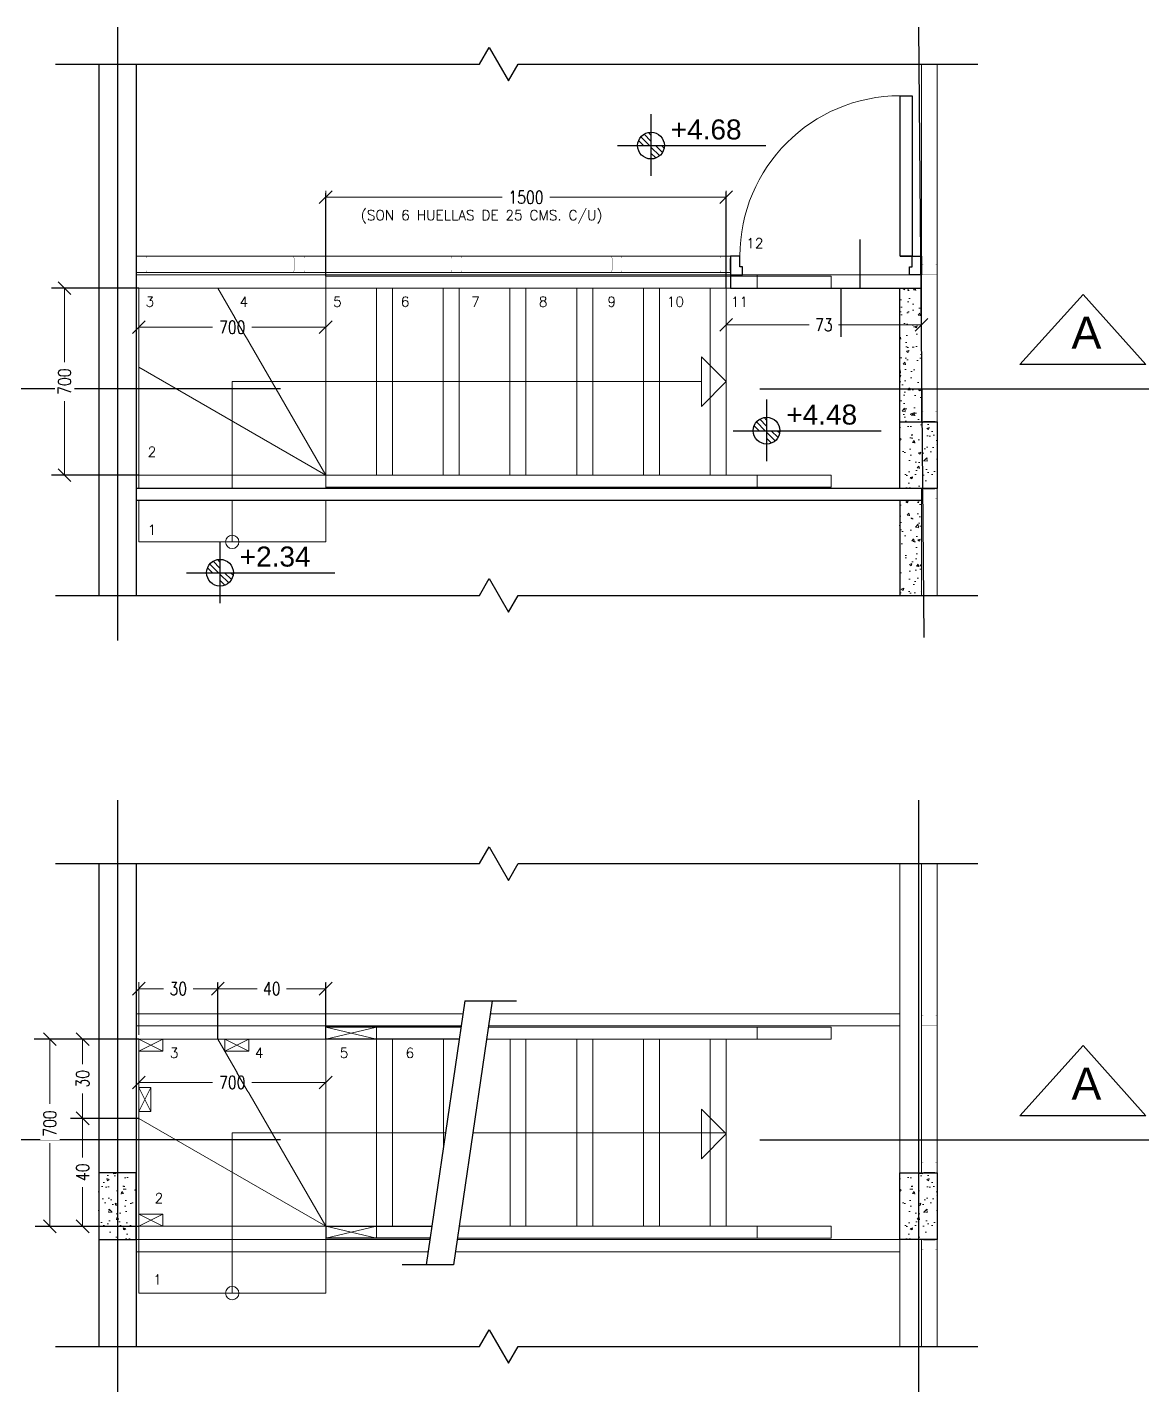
# Model space of a CAD drawing. Header units: metres. Extents: x -40 to 265, y 63 to 163.
# Drawn here: x 214.68 to 218.88, y 156.98 to 162.08 of the extents above; entities that cross this region are included whole.
import ezdxf

# ---------------------------------------------------------------- set-up
doc = ezdxf.new("R2010")
doc.units = ezdxf.units.M
doc.header["$LTSCALE"] = 5
doc.header["$MEASUREMENT"] = 0
doc.layers.get('0').update_dxf_attribs({"color": 30})
doc.layers.get('DEFPOINTS').update_dxf_attribs({"color": 210})
for name, color, linetype, lineweight in [('A-ANNO-DIMS', 3, 'Continuous', 18), ('A-ANNO-TEXT', 3, 'Continuous', 18), ('A-DETL-GRPH', 4, 'Continuous', 25), ('A-DETL-MBND', 3, 'Continuous', 18), ('A-DETL-MCUT', 4, 'Continuous', 25), ('A-DETL-PATT', 8, 'Continuous', 18)]:
    doc.layers.add(name, color=color, linetype=linetype, lineweight=lineweight)
doc.styles.add('E-ARIAL', font='arial.ttf')
doc.styles.add('E-ROMANS', font='romans.shx', dxfattribs={"width": 0.8})
doc.dimstyles.new('E-0020_TICK_24', dxfattribs={"dimscale": 0.001, "dimtxt": 48, "dimasz": 48, "dimexe": 24, "dimexo": 16, "dimgap": 24, "dimtad": 0, "dimdec": 0, "dimlfac": 1000, "dimzin": 0, "dimdsep": 46, "dimtxsty": 'E-ROMANS', "dimblk": 'OBLIQUE', "dimcen": 24, "dimclrd": 256, "dimclre": 256, "dimclrt": 256, "dimadec": 0, "dimazin": 0, "dimtfac": 1, "dimtdec": 0, "dimtmove": 1, "dimatfit": 3, "dimldrblk": 'OPEN90', "dimfxl": 1, "dimtfill": 1, "dimtolj": 1, "dimtzin": 0, "dimlwd": -1, "dimarcsym": 0})
pattern_1 = [(50, (0, 0), (0.091092334, -0.007969543), [0.009525, -0.104775]), (355, (0, 0), (-0.017621413, 0.09552832), [0.00762, -0.08382]), (100.451, (0.00759, -0.00066), (0.07347125, 0.087558344), [0.008095, -0.089045]), (46.1842, (0, 0.0254), (0.13553952, -0.021021164), [0.0142875, -0.1571625]), (96.6356, (0.0113, 0.02365), (0.11870212, 0.12371278), [0.0121425, -0.1335675]), (351.184, (0, 0.0254), (0.1187023, 0.12371256), [0.01143, -0.12573]), (21, (0.0127, 0.01905), (0.07580744, -0.05113276), [0.009525, -0.104775]), (326, (0.0127, 0.01905), (0.030901014, 0.092093983), [0.00762, -0.08382]), (71.4514, (0.01902, 0.01479), (0.106708245, 0.04096143), [0.008095, -0.089045]), (37.5, (0, 0), (0.0015443016, 0.0422775194), [0, -0.082804, 0, -0.08509, 0, -0.0841375]), (7.5, (0, 0), (0.033409831, 0.0500902874), [0, -0.048514, 0, -0.080899, 0, -0.0320675]), (327.5, (-0.02832, 0), (0.0677952976, -0.002864372), [0, -0.03175, 0, -0.09906, 0, -0.131445]), (317.5, (-0.04102, 0), (0.074064591, 0.012713246), [0, -0.041275, 0, -0.065786, 0, -0.093345])]

# ---------------------------------------------------------------- blocks, each defined once
blk = doc.blocks.new('_Oblique')
at = {"color": 0, "linetype": 'ByBlock', "lineweight": -2}
blk.add_line((-0.5, -0.5), (0.5, 0.5), dxfattribs=at)
blk = doc.blocks.new('*D42')
at = {"layer": 'A-ANNO-DIMS', "lineweight": -2, "transparency": 16777216}
for p, q in [((215.0974, 160.7311), (215.0974, 160.9839)), ((215.7974, 160.7311), (215.7974, 160.9839))]:
    blk.add_line(p, q, dxfattribs=at)
at = {"layer": 'A-ANNO-DIMS', "transparency": 16777216}
for p, q in [((215.0974, 160.9599), (215.374, 160.9599)), ((215.7974, 160.9599), (215.5207, 160.9599))]:
    blk.add_line(p, q, dxfattribs=at)
at = {"layer": 'DEFPOINTS', "color": 0, "transparency": 16777216}
for p in [(215.7974, 160.9599), (215.0974, 160.7151), (215.7974, 160.7151)]:
    blk.add_point(p, dxfattribs=at)
at = {"layer": 'A-ANNO-DIMS', "transparency": 16777216, "xscale": 0.048, "yscale": 0.048, "zscale": 0.048, "rotation": 180}
blk.add_blockref('_Oblique', (215.0974, 160.9599), dxfattribs=at)
at = {"layer": 'A-ANNO-DIMS', "transparency": 16777216, "xscale": 0.048, "yscale": 0.048, "zscale": 0.048}
blk.add_blockref('_Oblique', (215.7974, 160.9599), dxfattribs=at)
at = {"layer": 'A-ANNO-DIMS', "transparency": 16777216, "insert": (215.4474, 160.9599), "char_height": 0.048, "attachment_point": 5, "style": 'E-ROMANS', "bg_fill": 3, "box_fill_scale": 1.25, "bg_fill_color": 256, "bg_fill_true_color": 13158600, "bg_fill_transparency": 0}
blk.add_mtext('\\A1;700', dxfattribs=at)
blk = doc.blocks.new('_Open90')
at = {"color": 0, "linetype": 'ByBlock', "lineweight": -2}
for p, q in [((0, 0), (-1, 0)), ((-0.5, 0.5), (0, 0)), ((0, 0), (-0.5, -0.5))]:
    blk.add_line(p, q, dxfattribs=at)
blk = doc.blocks.new('*D43')
at = {"layer": 'A-ANNO-DIMS', "lineweight": -2, "transparency": 16777216}
for p, q in [((215.0814, 161.1063), (214.7955, 161.1063)), ((215.0814, 160.4063), (214.7955, 160.4063))]:
    blk.add_line(p, q, dxfattribs=at)
at = {"layer": 'A-ANNO-DIMS', "transparency": 16777216}
for p, q in [((214.8195, 161.1063), (214.8195, 160.8297)), ((214.8195, 160.4063), (214.8195, 160.6829))]:
    blk.add_line(p, q, dxfattribs=at)
at = {"layer": 'DEFPOINTS', "color": 0, "transparency": 16777216}
for p in [(214.8195, 161.1063), (215.0974, 161.1063), (215.0974, 160.4063)]:
    blk.add_point(p, dxfattribs=at)
at = {"layer": 'A-ANNO-DIMS', "transparency": 16777216, "xscale": 0.048, "yscale": 0.048, "zscale": 0.048}
for p, rotation in [((214.8195, 161.1063), 90), ((214.8195, 160.4063), 270)]:
    blk.add_blockref('_Oblique', p, dxfattribs=dict(at, rotation=rotation))
at = {"layer": 'A-ANNO-DIMS', "transparency": 16777216, "insert": (214.8195, 160.7563), "char_height": 0.048, "attachment_point": 5, "rotation": 90, "style": 'E-ROMANS', "bg_fill": 3, "box_fill_scale": 1.25, "bg_fill_color": 256, "bg_fill_true_color": 13158600, "bg_fill_transparency": 0}
blk.add_mtext('\\A1;700', dxfattribs=at)
blk = doc.blocks.new('*D49')
at = {"layer": 'A-ANNO-DIMS', "lineweight": -2, "transparency": 16777216}
for p, q in [((215.0974, 158.2786), (215.0974, 158.1091)), ((215.7974, 158.2786), (215.7974, 158.1091))]:
    blk.add_line(p, q, dxfattribs=at)
at = {"layer": 'A-ANNO-DIMS', "transparency": 16777216}
for p, q in [((215.0974, 158.1331), (215.374, 158.1331)), ((215.7974, 158.1331), (215.5207, 158.1331))]:
    blk.add_line(p, q, dxfattribs=at)
at = {"layer": 'DEFPOINTS', "color": 0, "transparency": 16777216}
for p in [(215.0974, 158.2946), (215.7974, 158.2946), (215.7974, 158.1331)]:
    blk.add_point(p, dxfattribs=at)
at = {"layer": 'A-ANNO-DIMS', "transparency": 16777216, "xscale": 0.048, "yscale": 0.048, "zscale": 0.048, "rotation": 180}
blk.add_blockref('_Oblique', (215.0974, 158.1331), dxfattribs=at)
at = {"layer": 'A-ANNO-DIMS', "transparency": 16777216, "xscale": 0.048, "yscale": 0.048, "zscale": 0.048}
blk.add_blockref('_Oblique', (215.7974, 158.1331), dxfattribs=at)
at = {"layer": 'A-ANNO-DIMS', "transparency": 16777216, "insert": (215.4474, 158.1331), "char_height": 0.048, "attachment_point": 5, "style": 'E-ROMANS', "bg_fill": 3, "box_fill_scale": 1.25, "bg_fill_color": 256, "bg_fill_true_color": 13158600, "bg_fill_transparency": 0}
blk.add_mtext('\\A1;700', dxfattribs=at)
blk = doc.blocks.new('*D50')
at = {"layer": 'A-ANNO-DIMS', "lineweight": -2, "transparency": 16777216}
for p, q in [((215.0814, 158.295), (214.7405, 158.295)), ((215.0814, 157.5946), (214.7405, 157.5946))]:
    blk.add_line(p, q, dxfattribs=at)
at = {"layer": 'A-ANNO-DIMS', "transparency": 16777216}
for p, q in [((214.7645, 158.295), (214.7645, 158.0526)), ((214.7645, 157.5946), (214.7645, 157.9058))]:
    blk.add_line(p, q, dxfattribs=at)
at = {"layer": 'DEFPOINTS', "color": 0, "transparency": 16777216}
for p in [(214.7645, 158.295), (215.0974, 158.295), (215.0974, 157.5946)]:
    blk.add_point(p, dxfattribs=at)
at = {"layer": 'A-ANNO-DIMS', "transparency": 16777216, "xscale": 0.048, "yscale": 0.048, "zscale": 0.048}
for p, rotation in [((214.7645, 158.295), 90), ((214.7645, 157.5946), 270)]:
    blk.add_blockref('_Oblique', p, dxfattribs=dict(at, rotation=rotation))
at = {"layer": 'A-ANNO-DIMS', "transparency": 16777216, "insert": (214.7645, 157.9792), "char_height": 0.048, "attachment_point": 5, "rotation": 90, "style": 'E-ROMANS', "bg_fill": 3, "box_fill_scale": 1.25, "bg_fill_color": 256, "bg_fill_true_color": 13158600, "bg_fill_transparency": 0}
blk.add_mtext('\\A1;700', dxfattribs=at)
blk = doc.blocks.new('*D96')
at = {"layer": 'A-ANNO-DIMS', "lineweight": -2, "transparency": 16777216}
for p, q in [((215.3932, 158.3106), (215.3932, 158.5079)), ((215.7974, 158.3106), (215.7974, 158.5079))]:
    blk.add_line(p, q, dxfattribs=at)
at = {"layer": 'A-ANNO-DIMS', "transparency": 16777216}
for p, q in [((215.3932, 158.4839), (215.5402, 158.4839)), ((215.7974, 158.4839), (215.6504, 158.4839))]:
    blk.add_line(p, q, dxfattribs=at)
at = {"layer": 'DEFPOINTS', "color": 0, "transparency": 16777216}
for p in [(215.3932, 158.4839), (215.3932, 158.2946), (215.7974, 158.2946)]:
    blk.add_point(p, dxfattribs=at)
at = {"layer": 'A-ANNO-DIMS', "transparency": 16777216, "xscale": 0.048, "yscale": 0.048, "zscale": 0.048, "rotation": 180}
blk.add_blockref('_Oblique', (215.3932, 158.4839), dxfattribs=at)
at = {"layer": 'A-ANNO-DIMS', "transparency": 16777216, "xscale": 0.048, "yscale": 0.048, "zscale": 0.048}
blk.add_blockref('_Oblique', (215.7974, 158.4839), dxfattribs=at)
at = {"layer": 'A-ANNO-DIMS', "transparency": 16777216, "insert": (215.5953, 158.4839), "char_height": 0.048, "attachment_point": 5, "style": 'E-ROMANS', "bg_fill": 3, "box_fill_scale": 1.25, "bg_fill_color": 256, "bg_fill_true_color": 13158600, "bg_fill_transparency": 0}
blk.add_mtext('\\A1;40', dxfattribs=at)
blk = doc.blocks.new('*D97')
at = {"layer": 'A-ANNO-DIMS', "lineweight": -2, "transparency": 16777216}
for p, q in [((215.0974, 158.311), (215.0974, 158.5079)), ((215.3932, 158.3106), (215.3932, 158.5079))]:
    blk.add_line(p, q, dxfattribs=at)
at = {"layer": 'A-ANNO-DIMS', "transparency": 16777216}
for p, q in [((215.0974, 158.4839), (215.1902, 158.4839)), ((215.3932, 158.4839), (215.3004, 158.4839))]:
    blk.add_line(p, q, dxfattribs=at)
at = {"layer": 'DEFPOINTS', "color": 0, "transparency": 16777216}
for p in [(215.0974, 158.4839), (215.0974, 158.295), (215.3932, 158.2946)]:
    blk.add_point(p, dxfattribs=at)
at = {"layer": 'A-ANNO-DIMS', "transparency": 16777216, "xscale": 0.048, "yscale": 0.048, "zscale": 0.048, "rotation": 180}
blk.add_blockref('_Oblique', (215.0974, 158.4839), dxfattribs=at)
at = {"layer": 'A-ANNO-DIMS', "transparency": 16777216, "xscale": 0.048, "yscale": 0.048, "zscale": 0.048}
blk.add_blockref('_Oblique', (215.3932, 158.4839), dxfattribs=at)
at = {"layer": 'A-ANNO-DIMS', "transparency": 16777216, "insert": (215.2453, 158.4839), "char_height": 0.048, "attachment_point": 5, "style": 'E-ROMANS', "bg_fill": 3, "box_fill_scale": 1.25, "bg_fill_color": 256, "bg_fill_true_color": 13158600, "bg_fill_transparency": 0}
blk.add_mtext('\\A1;30', dxfattribs=at)
blk = doc.blocks.new('*D98')
at = {"layer": 'A-ANNO-DIMS', "lineweight": -2, "transparency": 16777216}
for p, q in [((215.0814, 158.295), (214.8632, 158.295)), ((215.0814, 157.9987), (214.8632, 157.9987))]:
    blk.add_line(p, q, dxfattribs=at)
at = {"layer": 'A-ANNO-DIMS', "transparency": 16777216}
for p, q in [((214.8872, 158.295), (214.8872, 158.202)), ((214.8872, 157.9987), (214.8872, 158.0918))]:
    blk.add_line(p, q, dxfattribs=at)
at = {"layer": 'DEFPOINTS', "color": 0, "transparency": 16777216}
for p in [(215.0974, 158.295), (214.8872, 157.9987), (215.0974, 157.9987)]:
    blk.add_point(p, dxfattribs=at)
at = {"layer": 'A-ANNO-DIMS', "transparency": 16777216, "xscale": 0.048, "yscale": 0.048, "zscale": 0.048}
for p, rotation in [((214.8872, 158.295), 90), ((214.8872, 157.9987), 270)]:
    blk.add_blockref('_Oblique', p, dxfattribs=dict(at, rotation=rotation))
at = {"layer": 'A-ANNO-DIMS', "transparency": 16777216, "insert": (214.8872, 158.1469), "char_height": 0.048, "attachment_point": 5, "rotation": 90, "style": 'E-ROMANS', "bg_fill": 3, "box_fill_scale": 1.25, "bg_fill_color": 256, "bg_fill_true_color": 13158600, "bg_fill_transparency": 0}
blk.add_mtext('\\A1;30', dxfattribs=at)
blk = doc.blocks.new('*D99')
at = {"layer": 'A-ANNO-DIMS', "lineweight": -2, "transparency": 16777216}
for p, q in [((215.0814, 157.9987), (214.8632, 157.9987)), ((215.0814, 157.5946), (214.8632, 157.5946))]:
    blk.add_line(p, q, dxfattribs=at)
at = {"layer": 'A-ANNO-DIMS', "transparency": 16777216}
for p, q in [((214.8872, 157.9987), (214.8872, 157.8518)), ((214.8872, 157.5946), (214.8872, 157.7416))]:
    blk.add_line(p, q, dxfattribs=at)
at = {"layer": 'DEFPOINTS', "color": 0, "transparency": 16777216}
for p in [(215.0974, 157.9987), (214.8872, 157.5946), (215.0974, 157.5946)]:
    blk.add_point(p, dxfattribs=at)
at = {"layer": 'A-ANNO-DIMS', "transparency": 16777216, "xscale": 0.048, "yscale": 0.048, "zscale": 0.048}
for p, rotation in [((214.8872, 157.9987), 90), ((214.8872, 157.5946), 270)]:
    blk.add_blockref('_Oblique', p, dxfattribs=dict(at, rotation=rotation))
at = {"layer": 'A-ANNO-DIMS', "transparency": 16777216, "insert": (214.8872, 157.7967), "char_height": 0.048, "attachment_point": 5, "rotation": 90, "style": 'E-ROMANS', "bg_fill": 3, "box_fill_scale": 1.25, "bg_fill_color": 256, "bg_fill_true_color": 13158600, "bg_fill_transparency": 0}
blk.add_mtext('\\A1;40', dxfattribs=at)
blk = doc.blocks.new('*D101')
at = {"layer": 'A-ANNO-DIMS', "lineweight": -2, "transparency": 16777216}
for p, q in [((217.2974, 161.0903), (217.2974, 160.9451)), ((218.0284, 161.0903), (218.0284, 160.9451))]:
    blk.add_line(p, q, dxfattribs=at)
at = {"layer": 'A-ANNO-DIMS', "transparency": 16777216}
for p, q in [((217.2974, 160.9691), (217.6078, 160.9691)), ((218.0284, 160.9691), (217.7179, 160.9691))]:
    blk.add_line(p, q, dxfattribs=at)
at = {"layer": 'DEFPOINTS', "color": 0, "transparency": 16777216}
for p in [(217.2974, 161.1063), (218.0284, 161.1063), (218.0284, 160.9691)]:
    blk.add_point(p, dxfattribs=at)
at = {"layer": 'A-ANNO-DIMS', "transparency": 16777216, "xscale": 0.048, "yscale": 0.048, "zscale": 0.048, "rotation": 180}
blk.add_blockref('_Oblique', (217.2974, 160.9691), dxfattribs=at)
at = {"layer": 'A-ANNO-DIMS', "transparency": 16777216, "xscale": 0.048, "yscale": 0.048, "zscale": 0.048}
blk.add_blockref('_Oblique', (218.0284, 160.9691), dxfattribs=at)
at = {"layer": 'A-ANNO-DIMS', "transparency": 16777216, "insert": (217.6629, 160.9691), "char_height": 0.048, "attachment_point": 5, "style": 'E-ROMANS', "bg_fill": 3, "box_fill_scale": 1.25, "bg_fill_color": 256, "bg_fill_true_color": 13158600, "bg_fill_transparency": 0}
blk.add_mtext('\\A1;73', dxfattribs=at)
blk = doc.blocks.new('*D102')
at = {"layer": 'A-ANNO-DIMS', "lineweight": -2, "transparency": 16777216}
for p, q in [((215.7974, 161.1223), (215.7974, 161.4705)), ((217.2974, 161.1223), (217.2974, 161.4705))]:
    blk.add_line(p, q, dxfattribs=at)
at = {"layer": 'A-ANNO-DIMS', "transparency": 16777216}
for p, q in [((215.7974, 161.4465), (216.4584, 161.4465)), ((217.2974, 161.4465), (216.6363, 161.4465))]:
    blk.add_line(p, q, dxfattribs=at)
at = {"layer": 'DEFPOINTS', "color": 0, "transparency": 16777216}
for p in [(217.2974, 161.4465), (215.7974, 161.1063), (217.2974, 161.1063)]:
    blk.add_point(p, dxfattribs=at)
at = {"layer": 'A-ANNO-DIMS', "transparency": 16777216, "xscale": 0.048, "yscale": 0.048, "zscale": 0.048, "rotation": 180}
blk.add_blockref('_Oblique', (215.7974, 161.4465), dxfattribs=at)
at = {"layer": 'A-ANNO-DIMS', "transparency": 16777216, "xscale": 0.048, "yscale": 0.048, "zscale": 0.048}
blk.add_blockref('_Oblique', (217.2974, 161.4465), dxfattribs=at)
at = {"layer": 'A-ANNO-DIMS', "transparency": 16777216, "insert": (216.5474, 161.4465), "char_height": 0.048, "attachment_point": 5, "style": 'E-ROMANS', "bg_fill": 3, "box_fill_scale": 1.25, "bg_fill_color": 256, "bg_fill_true_color": 13158600, "bg_fill_transparency": 0}
blk.add_mtext('\\A1;1500', dxfattribs=at)
blk = doc.blocks.new('QM-ARQ-DET')
at = {"layer": 'A-DETL-PATT'}
h = blk.add_hatch(dxfattribs=at)
h.set_pattern_fill('ANSI31', color=256, scale=0.005, angle=90, style=0)
h.set_pattern_definition([(135, (-29377.198532, -376.098677), (-0.011225320151, -0.011225320151), [])])
h.paths.add_polyline_path([(217.0655, 161.6399), (217.0155, 161.6399), (217.0155, 161.5899, 0.414214)])
h.paths.add_polyline_path([(217.0155, 161.6899, 0.414214), (216.9655, 161.6399), (217.0155, 161.6399)])
h = blk.add_hatch(dxfattribs=at)
h.set_pattern_fill('ANSI31', color=256, scale=0.005, angle=90, style=0)
h.set_pattern_definition([(135, (-29376.765668, -377.165867), (-0.011225320151, -0.011225320151), [])])
h.paths.add_polyline_path([(217.4984, 160.5727), (217.4484, 160.5727), (217.4484, 160.5227, 0.414214)])
h.paths.add_polyline_path([(217.4484, 160.6227, 0.414214), (217.3984, 160.5727), (217.4484, 160.5727)])
h = blk.add_hatch(dxfattribs=at)
h.set_pattern_fill('AR-CONC', color=256, scale=0.0005, style=0)
h.set_pattern_definition([(50, (0, 2.811726), (0.091092334, -0.007969543), [0.009525, -0.104775]), (355, (0, 2.81173), (-0.017621413, 0.09552832), [0.00762, -0.08382]), (100.451, (0.00759, 2.81106), (0.07347125, 0.087558344), [0.008095, -0.089045]), (46.1842, (0, 2.83713), (0.13553952, -0.021021164), [0.0142875, -0.1571625]), (96.6356, (0.0113, 2.83537), (0.11870212, 0.12371278), [0.0121425, -0.1335675]), (351.184, (0, 2.83713), (0.1187023, 0.12371256), [0.01143, -0.12573]), (21, (0.0127, 2.830776), (0.07580744, -0.05113276), [0.009525, -0.104775]), (326, (0.0127, 2.83078), (0.030901014, 0.092093983), [0.00762, -0.08382]), (71.4514, (0.01902, 2.826515), (0.106708245, 0.04096143), [0.008095, -0.089045]), (37.5, (0, 2.811726), (0.0015443016, 0.0422775194), [0, -0.082804, 0, -0.08509, 0, -0.0841375]), (7.5, (0, 2.811726), (0.033409831, 0.0500902874), [0, -0.048514, 0, -0.080899, 0, -0.0320675]), (327.5, (-0.02832, 2.811726), (0.0677952976, -0.002864372), [0, -0.03175, 0, -0.09906, 0, -0.131445]), (317.5, (-0.04102, 2.811726), (0.074064591, 0.012713246), [0, -0.041275, 0, -0.065786, 0, -0.093345])])
h.paths.add_polyline_path([(218.0874, 160.6063), (218.0174, 160.6063), (218.0174, 160.3563), (218.0874, 160.3563)])
h.paths.add_polyline_path([(218.0174, 160.6063), (217.9474, 160.6063), (217.9474, 160.3563), (218.0174, 160.3563)])
h = blk.add_hatch(dxfattribs=at)
h.set_pattern_fill('ANSI31', color=256, scale=0.005, angle=90, style=0)
h.set_pattern_definition([(135, (-29378.812588, -377.697492), (-0.011225320151, -0.011225320151), [])])
h.paths.add_polyline_path([(215.4515, 160.0411), (215.4015, 160.0411), (215.4015, 159.9911, 0.414214)])
h.paths.add_polyline_path([(215.4015, 160.0911, 0.414214), (215.3515, 160.0411), (215.4015, 160.0411)])
h = blk.add_hatch(dxfattribs=at)
h.set_pattern_fill('AR-CONC', color=256, scale=0.0005, style=0)
h.set_pattern_definition(pattern_1)
h.paths.add_polyline_path([(218.0874, 157.7946), (218.0174, 157.7946), (218.0174, 157.5446), (218.0874, 157.5446)])
h.paths.add_polyline_path([(218.0174, 157.7946), (217.9474, 157.7946), (217.9474, 157.5446), (218.0174, 157.5446)])
at = {"layer": 'A-DETL-GRPH'}
for p, q in [((216.3738, 161.9451), (216.4099, 162.0076)), ((216.4099, 162.0076), (216.482, 161.8826)), ((214.7855, 161.9451), (216.3738, 161.9451)), ((216.482, 161.8826), (216.5181, 161.9451)), ((216.5181, 161.9451), (218.239, 161.9451)), ((217.9474, 160.6063), (217.9474, 161.1063)), ((217.9474, 160.3113), (217.9474, 159.9563)), ((216.3738, 159.9563), (216.4099, 160.0188)), ((216.4099, 160.0188), (216.482, 159.8938)), ((214.7855, 159.9563), (216.3738, 159.9563)), ((216.482, 159.8938), (216.5181, 159.9563)), ((216.5181, 159.9563), (218.239, 159.9563)), ((218.0174, 159.19), (218.0174, 156.9754)), ((216.3738, 158.952), (216.4099, 159.0145)), ((216.4099, 159.0145), (216.482, 158.8895)), ((214.7855, 158.952), (216.3738, 158.952)), ((216.482, 158.8895), (216.5181, 158.952)), ((216.5181, 158.952), (218.239, 158.952)), ((216.3738, 157.1446), (216.4099, 157.2071)), ((216.4099, 157.2071), (216.482, 157.0821)), ((214.7855, 157.1446), (216.3738, 157.1446)), ((216.482, 157.0821), (216.5181, 157.1446)), ((216.5181, 157.1446), (218.239, 157.1446))]:
    blk.add_line(p, q, dxfattribs=at)
for points in [[(217.0155, 161.7571), (217.0155, 161.5261)], [(216.8904, 161.6399), (217.4453, 161.6399)], [(217.4484, 160.6899), (217.4484, 160.4589)], [(217.3233, 160.5727), (217.8781, 160.5727)], [(215.4015, 160.1583), (215.4015, 159.9272)], [(215.2764, 160.0411), (215.8312, 160.0411)]]:
    blk.add_lwpolyline(points, dxfattribs=at)
at = {"layer": 'A-DETL-GRPH', "flags": 128}
for points in [[(218.8693, 160.8202), (218.6334, 161.0831), (218.3974, 160.8202)], [(218.8693, 160.8202), (218.3974, 160.8202)], [(215.6276, 160.7294), (214.1713, 160.7294)], [(217.4233, 160.7294), (218.8795, 160.7294)], [(218.8693, 158.0085), (218.6334, 158.2714), (218.3974, 158.0085)], [(218.8693, 158.0085), (218.3974, 158.0085)], [(215.6276, 157.9177), (214.1713, 157.9177)], [(217.4233, 157.9177), (218.8795, 157.9177)]]:
    blk.add_lwpolyline(points, dxfattribs=at)
at = {"layer": 'A-DETL-GRPH'}
for centre in [(217.0155, 161.6399), (217.4484, 160.5727), (215.4015, 160.0411)]:
    blk.add_circle(centre, 0.05, dxfattribs=at)
at = {"layer": 'A-DETL-MBND'}
for p, q in [((218.0284, 160.6063), (218.0284, 161.9451)), ((218.0874, 160.6063), (218.0874, 161.9451)), ((217.3134, 161.1513), (215.7974, 161.1513)), ((215.7974, 161.1063), (215.7974, 161.1513)), ((217.3134, 161.1563), (217.9834, 161.1563)), ((217.3134, 161.1513), (217.6907, 161.1513)), ((217.4136, 161.1063), (217.4136, 161.1563)), ((217.6907, 161.1063), (217.6907, 161.1513)), ((215.0974, 160.8105), (215.0974, 161.1063)), ((215.7974, 161.1063), (215.3932, 161.1063)), ((215.7974, 160.3613), (215.7974, 161.1063)), ((217.2672, 161.1063), (215.7974, 161.1063)), ((216.0474, 160.4063), (216.0474, 161.1063)), ((216.2974, 160.4063), (216.2974, 161.1063)), ((216.5474, 160.4063), (216.5474, 161.1063)), ((216.7974, 160.4063), (216.7974, 161.1063)), ((217.0474, 160.4063), (217.0474, 161.1063)), ((217.2672, 161.1063), (217.3134, 161.1063)), ((217.2974, 160.4063), (217.2974, 161.1063)), ((217.2045, 160.6635), (217.2045, 160.8492)), ((217.2974, 160.7563), (217.2045, 160.8492)), ((215.0974, 160.4063), (215.0974, 160.8105)), ((215.4474, 160.7563), (215.4474, 160.3563)), ((215.4474, 160.7563), (217.2045, 160.7563)), ((217.2974, 160.7563), (217.2045, 160.6635)), ((215.7974, 160.4063), (215.0974, 160.4063)), ((215.7974, 160.4063), (217.6907, 160.4063)), ((217.4136, 160.3613), (217.4136, 160.4063)), ((217.6907, 160.4063), (217.6907, 160.3613)), ((217.6907, 160.3613), (215.7974, 160.3613)), ((218.0283, 160.3563), (218.0283, 159.9563)), ((218.0874, 159.9563), (218.0874, 160.3563)), ((215.4474, 160.3113), (215.4474, 160.1563)), ((218.0284, 157.7946), (218.0284, 158.952)), ((218.0874, 157.7946), (218.0874, 158.952)), ((216.3118, 158.3896), (215.0874, 158.3896)), ((216.3118, 158.3896), (216.2826, 158.3896)), ((217.9474, 158.3896), (216.4131, 158.3896)), ((216.3052, 158.3446), (215.0874, 158.3446)), ((215.7974, 158.3396), (215.9874, 158.2946)), ((215.9874, 158.3396), (215.7974, 158.2946)), ((215.9874, 158.2946), (215.9874, 158.3396)), ((216.3052, 158.3446), (216.2892, 158.3446)), ((217.6907, 158.3396), (216.4057, 158.3396)), ((217.9474, 158.3446), (216.4065, 158.3446)), ((217.4136, 158.2946), (217.4136, 158.3396)), ((217.6907, 158.2946), (217.6907, 158.3396)), ((215.1874, 158.2496), (215.0974, 158.2946)), ((215.1874, 158.2946), (215.0974, 158.2496)), ((215.0974, 158.2496), (215.0974, 158.2946)), ((215.7974, 157.5946), (215.7974, 158.2946)), ((215.9874, 157.5946), (215.9874, 158.2946)), ((216.0481, 157.5946), (216.0481, 158.2946)), ((216.2381, 157.8871), (216.2381, 158.2946)), ((217.6907, 158.2946), (216.3991, 158.2946)), ((216.4881, 157.5946), (216.4881, 158.2946)), ((216.5474, 157.5946), (216.5474, 158.2946)), ((216.7374, 157.5946), (216.7374, 158.2946)), ((216.7974, 157.5946), (216.7974, 158.2946)), ((216.9874, 157.5946), (216.9874, 158.2946)), ((217.0474, 157.5946), (217.0474, 158.2946)), ((217.2374, 157.5946), (217.2374, 158.2946)), ((217.2974, 158.2946), (217.2974, 157.5946)), ((217.2045, 157.8475), (217.2045, 158.0332)), ((217.2974, 157.9404), (217.2045, 158.0332)), ((215.4474, 157.9446), (216.2466, 157.9446)), ((215.4474, 157.9446), (215.4474, 157.3446)), ((216.3478, 157.9446), (217.2974, 157.9446)), ((217.2974, 157.9404), (217.2045, 157.8475)), ((215.0974, 157.5946), (215.1874, 157.6396)), ((215.0974, 157.6396), (215.1874, 157.5946)), ((215.9874, 157.5496), (215.7974, 157.5946)), ((215.7974, 157.5496), (215.9874, 157.5946)), ((215.9874, 157.5946), (215.9874, 157.5496)), ((216.2965, 157.5946), (217.6907, 157.5946)), ((217.4136, 157.5946), (217.4136, 157.5496)), ((217.6907, 157.5946), (217.6907, 157.5496)), ((216.1879, 157.5446), (215.0874, 157.5446)), ((217.9474, 157.5446), (216.2892, 157.5446)), ((217.6907, 157.5496), (216.2899, 157.5496)), ((218.0283, 157.5446), (218.0283, 157.1446)), ((218.0874, 157.1446), (218.0874, 157.5446)), ((216.1813, 157.4996), (215.0874, 157.4996)), ((217.9474, 157.4996), (216.2826, 157.4996))]:
    blk.add_line(p, q, dxfattribs=at)
for points in [[(217.3134, 161.2263), (215.0874, 161.2263)], [(217.3134, 161.1653), (215.0874, 161.1653)], [(217.3134, 161.1563), (215.0874, 161.1563)], [(215.0974, 158.2496), (215.0974, 158.2946), (215.1874, 158.2946), (215.1874, 158.2496), (215.0974, 158.2496)], [(215.1874, 157.6396), (215.1874, 157.5946), (215.0974, 157.5946), (215.0974, 157.6396), (215.1874, 157.6396)]]:
    blk.add_lwpolyline(points, dxfattribs=at)
for centre in [(215.4474, 160.1563), (215.4474, 157.3446)]:
    blk.add_circle(centre, 0.025, dxfattribs=at)
blk.add_arc((217.9484, 161.2263), 0.6, 90, 180, dxfattribs=at)
at = {"layer": 'A-DETL-MCUT'}
for p, q in [((214.9474, 161.9451), (214.9474, 159.9563)), ((215.0874, 161.9451), (215.0874, 159.9563)), ((217.9484, 161.8263), (217.9934, 161.8263)), ((217.9484, 161.2263), (217.9484, 161.8263)), ((217.9934, 161.8263), (217.9934, 161.2263)), ((217.9484, 161.2263), (217.9934, 161.2263)), ((217.9934, 161.2263), (217.9484, 161.2263)), ((217.3134, 161.1063), (218.0284, 161.1063)), ((217.9474, 160.3563), (215.0874, 160.3563)), ((218.0283, 160.3113), (215.0874, 160.3113)), ((214.9474, 158.952), (214.9474, 157.1446)), ((215.0874, 158.952), (215.0874, 157.1446)), ((216.3045, 158.3396), (215.7974, 158.3396)), ((215.7974, 158.2946), (215.7974, 158.3396)), ((216.2979, 158.2946), (215.7974, 158.2946)), ((215.7974, 157.5946), (216.1952, 157.5946)), ((215.7974, 157.5946), (215.7974, 157.5496)), ((215.7974, 157.5946), (215.7974, 157.5496)), ((216.1886, 157.5496), (215.7974, 157.5496))]:
    blk.add_line(p, q, dxfattribs=at)
at = {"layer": 'A-DETL-MCUT', "const_width": 0.001}
for points in [[(215.1262, 161.1717), (215.1262, 161.1657), (215.0882, 161.1657), (215.0882, 161.1717), (215.0901, 161.1737), (215.0901, 161.2067), (215.0901, 161.2178), (215.0882, 161.2197), (215.0882, 161.2257), (215.1262, 161.2257), (215.1262, 161.2197)], [(215.7163, 161.1717), (215.7163, 161.1657), (215.6783, 161.1657), (215.6783, 161.1717), (215.6802, 161.1737), (215.6802, 161.2067), (215.6802, 161.2178), (215.6783, 161.2197), (215.6783, 161.2257), (215.7163, 161.2257), (215.7163, 161.2197)], [(216.3064, 161.1717), (216.3064, 161.1657), (216.2684, 161.1657), (216.2684, 161.1717), (216.2703, 161.1737), (216.2703, 161.2067), (216.2703, 161.2178), (216.2684, 161.2197), (216.2684, 161.2257), (216.3064, 161.2257), (216.3064, 161.2197)], [(216.9064, 161.1717), (216.9064, 161.1657), (216.8684, 161.1657), (216.8684, 161.1717), (216.8703, 161.1737), (216.8703, 161.2067), (216.8703, 161.2178), (216.8684, 161.2197), (216.8684, 161.2257), (216.9064, 161.2257), (216.9064, 161.2197)], [(217.2744, 161.1713), (217.2744, 161.1653), (217.3124, 161.1653), (217.3124, 161.1713), (217.3104, 161.1733), (217.3104, 161.2063), (217.3104, 161.2174), (217.3124, 161.2193), (217.3124, 161.2253), (217.2744, 161.2253), (217.2744, 161.2193)], [(218.081, 161.1951), (218.087, 161.1951), (218.087, 161.1571), (218.081, 161.1571), (218.079, 161.1591), (218.048, 161.1591), (218.0369, 161.1591), (218.035, 161.1571), (218.029, 161.1571), (218.029, 161.1951), (218.035, 161.1951)], [(218.0809, 160.6449), (218.0869, 160.6449), (218.0869, 160.6069), (218.0809, 160.6069), (218.0789, 160.6088), (218.0479, 160.6088), (218.0368, 160.6088), (218.0349, 160.6069), (218.0289, 160.6069), (218.0289, 160.6449), (218.0349, 160.6449)], [(218.0809, 160.3179), (218.0869, 160.3179), (218.0869, 160.3559), (218.0809, 160.3559), (218.0789, 160.3539), (218.0479, 160.3539), (218.0368, 160.3539), (218.0349, 160.3559), (218.0289, 160.3559), (218.0289, 160.3179), (218.0349, 160.3179)], [(218.0814, 158.3826), (218.0874, 158.3826), (218.0874, 158.3446), (218.0814, 158.3446), (218.0794, 158.3466), (218.0484, 158.3466), (218.0373, 158.3466), (218.0354, 158.3446), (218.0294, 158.3446), (218.0294, 158.3826), (218.0354, 158.3826)], [(218.0809, 157.8331), (218.0869, 157.8331), (218.0869, 157.7951), (218.0809, 157.7951), (218.0789, 157.7971), (218.0479, 157.7971), (218.0368, 157.7971), (218.0349, 157.7951), (218.0289, 157.7951), (218.0289, 157.8331), (218.0349, 157.8331)], [(218.0809, 157.5062), (218.0869, 157.5062), (218.0869, 157.5442), (218.0809, 157.5442), (218.0789, 157.5422), (218.0479, 157.5422), (218.0368, 157.5422), (218.0349, 157.5442), (218.0289, 157.5442), (218.0289, 157.5062), (218.0349, 157.5062)]]:
    blk.add_lwpolyline(points, dxfattribs=at)
at = {"layer": 'A-DETL-MCUT'}
for points in [[(217.3134, 161.2263), (217.3134, 161.1563), (217.3584, 161.1563), (217.3584, 161.1863), (217.3484, 161.1863), (217.3484, 161.2263)], [(218.0284, 161.2263), (218.0284, 161.1563), (217.9834, 161.1563), (217.9834, 161.1863), (217.9934, 161.1863), (217.9934, 161.2263)], [(217.9474, 160.6063), (218.0874, 160.6063), (218.0874, 160.3563), (217.9474, 160.3563)], [(217.9474, 157.7946), (218.0874, 157.7946), (218.0874, 157.5446), (217.9474, 157.5446)]]:
    blk.add_lwpolyline(points, close=True, dxfattribs=at)
for points in [[(216.319, 158.4383), (216.1742, 157.4509)], [(216.4202, 158.4383), (216.2754, 157.4509)], [(216.319, 158.4383), (216.5113, 158.4383)], [(216.2754, 157.4509), (216.0831, 157.4509)]]:
    blk.add_lwpolyline(points, dxfattribs=at)
at = {"layer": 'A-DETL-PATT'}
for p, q in [((215.7974, 160.3613), (215.7974, 160.3563)), ((215.0974, 160.3113), (215.0974, 160.1563)), ((215.7974, 160.3113), (215.7974, 160.1563)), ((215.7974, 160.1563), (215.0974, 160.1563)), ((217.9474, 158.952), (217.9474, 157.1446)), ((215.7974, 157.5496), (215.7974, 157.3446)), ((215.7974, 157.3446), (215.0974, 157.3446))]:
    blk.add_line(p, q, dxfattribs=at)
at = {"layer": 'A-ANNO-TEXT'}
for s, height, style, p in [('+4.68', 0.075, 'E-ARIAL', (217.0896, 161.6628)), ('(SON 6 HUELLAS DE 25 CMS. C/U)', 0.0375, 'E-ROMANS', (215.9289, 161.3608)), ('12', 0.0375, 'E-ROMANS', (217.3723, 161.2556)), ('3', 0.0375, 'E-ROMANS', (215.1229, 161.0368)), ('4', 0.0375, 'E-ROMANS', (215.4746, 161.0368)), ('5', 0.0375, 'E-ROMANS', (215.8249, 161.0368)), ('6', 0.0375, 'E-ROMANS', (216.0787, 161.0368)), ('7', 0.0375, 'E-ROMANS', (216.3417, 161.0368)), ('8', 0.0375, 'E-ROMANS', (216.5955, 161.0368)), ('9', 0.0375, 'E-ROMANS', (216.8523, 161.0368)), ('10', 0.0375, 'E-ROMANS', (217.0748, 161.0368)), ('11', 0.0375, 'E-ROMANS', (217.3148, 161.0368)), ('+4.48', 0.075, 'E-ARIAL', (217.5225, 160.5956)), ('2', 0.0375, 'E-ROMANS', (215.1307, 160.4747)), ('1', 0.0375, 'E-ROMANS', (215.1307, 160.183)), ('+2.34', 0.075, 'E-ARIAL', (215.4755, 160.064)), ('3', 0.0375, 'E-ROMANS', (215.2137, 158.225)), ('4', 0.0375, 'E-ROMANS', (215.5321, 158.225)), ('5', 0.0375, 'E-ROMANS', (215.8499, 158.225)), ('6', 0.0375, 'E-ROMANS', (216.0965, 158.225)), ('2', 0.0375, 'E-ROMANS', (215.1567, 157.6811)), ('1', 0.0375, 'E-ROMANS', (215.1515, 157.3763))]:
    blk.add_text(s, height=height, dxfattribs=dict(at, style=style)).set_placement(p)
at = {"layer": 'A-ANNO-TEXT', "ltscale": 0.5, "style": 'E-ARIAL'}
for p in [(218.5903, 160.8798), (218.5903, 158.0681)]:
    blk.add_text('A', height=0.12, rotation=0.1865, dxfattribs=at).set_placement(p)
at = {"layer": 'A-ANNO-DIMS'}
dim = blk.add_linear_dim(base=(218.0284, 160.9691), p1=(217.2974, 161.1063), p2=(218.0284, 161.1063), text='73', dimstyle='E-0020_TICK_24', dxfattribs=at)
dim.commit()
dim.dimension.update_dxf_attribs({"geometry": '*D101', "text_midpoint": (217.6629, 160.9691)})
for base, p1, p2, picture, middle in [((215.7974, 160.9599), (215.0974, 160.7151), (215.7974, 160.7151), '*D42', (215.4474, 160.9599)), ((215.7974, 158.1331), (215.0974, 158.2946), (215.7974, 158.2946), '*D49', (215.4474, 158.1331))]:
    dim = blk.add_linear_dim(base=base, p1=p1, p2=p2, dimstyle='E-0020_TICK_24', dxfattribs=at)
    dim.commit()
    dim.dimension.update_dxf_attribs({"geometry": picture, "text_midpoint": middle})
at = {"layer": 'A-DETL-PATT'}
h = blk.add_hatch(dxfattribs=at)
h.set_pattern_fill('AR-CONC', color=256, scale=0.0005, style=0)
h.set_pattern_definition(pattern_1)
h.paths.add_polyline_path([(218.0284, 161.1063), (217.9474, 161.1063), (217.9474, 160.7294), (218.0284, 160.7294)])
h.paths.add_polyline_path([(218.0284, 160.6063), (218.0284, 160.7294), (217.9474, 160.7294), (217.9474, 160.6063)])
h.paths.add_polyline_path([(218.0283, 160.3113), (217.9474, 160.3113), (217.9474, 159.9563), (218.0283, 159.9563)])
at = {"layer": 'A-DETL-GRPH'}
blk.add_line((218.0174, 162.0827), (218.0374, 159.798), dxfattribs=at)
at = {"layer": 'A-DETL-MBND'}
for p, q in [((215.7974, 160.4063), (215.3932, 161.1063)), ((215.7974, 158.2946), (215.3932, 158.2946)), ((215.7974, 157.5946), (215.3932, 158.2946)), ((215.5092, 158.2946), (215.4192, 158.2496)), ((215.5092, 158.2496), (215.4192, 158.2946))]:
    blk.add_line(p, q, dxfattribs=at)
blk.add_lwpolyline([(215.4192, 158.2496), (215.4192, 158.2946), (215.5092, 158.2946), (215.5092, 158.2496), (215.4192, 158.2496)], dxfattribs=at)
at = {"layer": 'A-DETL-MCUT'}
for p, q in [((217.7979, 161.2885), (217.7979, 161.1063)), ((217.7283, 160.9241), (217.7283, 161.1063))]:
    blk.add_line(p, q, dxfattribs=at)
at = {"layer": 'A-ANNO-DIMS'}
dim = blk.add_linear_dim(base=(214.8195, 161.1063), p1=(215.0974, 160.4063), p2=(215.0974, 161.1063), angle=90, dimstyle='E-0020_TICK_24', dxfattribs=at)
dim.commit()
dim.dimension.update_dxf_attribs({"geometry": '*D43', "text_midpoint": (214.8195, 160.7563)})
dim = blk.add_linear_dim(base=(214.7645, 158.295), p1=(215.0974, 157.5946), p2=(215.0974, 158.295), angle=90, dimstyle='E-0020_TICK_24', dxfattribs=at)
dim.commit()
dim.dimension.update_dxf_attribs({"geometry": '*D50', "text_midpoint": (214.7645, 157.9792), "dimtype": 128})
at = {"layer": 'A-DETL-GRPH'}
for p, q in [((215.0174, 162.0827), (215.0174, 159.7871)), ((215.0974, 161.1063), (214.7706, 161.1063)), ((215.0974, 160.4063), (214.7706, 160.4063)), ((215.0974, 158.2946), (214.7061, 158.2946)), ((215.0974, 157.5942), (214.7095, 157.5942))]:
    blk.add_line(p, q, dxfattribs=at)
at = {"layer": 'A-DETL-MBND'}
for p, q in [((215.3932, 161.1063), (215.0974, 161.1063)), ((215.7974, 160.4063), (215.0974, 160.8105)), ((215.3932, 158.2946), (215.0974, 158.2946)), ((215.0974, 157.9987), (215.0974, 158.2946)), ((215.1424, 158.1147), (215.0974, 158.0247)), ((215.0974, 158.1147), (215.1424, 158.0247)), ((215.7974, 157.5946), (215.0974, 157.9987)), ((215.0974, 157.5946), (215.0974, 157.9987)), ((215.7974, 157.5946), (215.0974, 157.5946))]:
    blk.add_line(p, q, dxfattribs=at)
blk.add_lwpolyline([(215.1424, 158.0247), (215.0974, 158.0247), (215.0974, 158.1147), (215.1424, 158.1147), (215.1424, 158.0247)], dxfattribs=at)
at = {"layer": 'A-DETL-PATT'}
blk.add_line((215.0974, 160.4063), (215.0974, 160.3563), dxfattribs=at)
at = {"layer": 'A-ANNO-DIMS'}
dim = blk.add_linear_dim(base=(217.2974, 161.4465), p1=(215.7974, 161.1063), p2=(217.2974, 161.1063), dimstyle='E-0020_TICK_24', dxfattribs=at)
dim.commit()
dim.dimension.update_dxf_attribs({"geometry": '*D102', "text_midpoint": (216.5474, 161.4465)})
at = {"layer": 'A-DETL-GRPH'}
for p, q in [((215.7974, 161.1513), (215.7974, 161.4621)), ((217.2974, 161.1063), (217.2974, 161.4673))]:
    blk.add_line(p, q, dxfattribs=at)
at = {"layer": 'A-DETL-MBND'}
for p, q in [((215.9874, 160.4063), (215.9874, 161.1063)), ((216.2374, 160.4063), (216.2374, 161.1063)), ((216.4874, 160.4063), (216.4874, 161.1063)), ((216.7374, 160.4063), (216.7374, 161.1063)), ((216.9874, 160.4063), (216.9874, 161.1063)), ((217.2374, 160.4063), (217.2374, 161.1063))]:
    blk.add_line(p, q, dxfattribs=at)
at = {"layer": 'A-DETL-MCUT'}
blk.add_line((217.3134, 161.1563), (217.3134, 161.1063), dxfattribs=at)
at = {"layer": 'A-ANNO-DIMS'}
dim = blk.add_linear_dim(base=(215.3932, 158.4839), p1=(215.7974, 158.2946), p2=(215.3932, 158.2946), text='40', dimstyle='E-0020_TICK_24', dxfattribs=at)
dim.commit()
dim.dimension.update_dxf_attribs({"geometry": '*D96', "text_midpoint": (215.5953, 158.4839)})
at = {"layer": 'A-DETL-GRPH'}
blk.add_line((215.7974, 158.3396), (215.7974, 158.5064), dxfattribs=at)
at = {"layer": 'A-ANNO-DIMS'}
dim = blk.add_linear_dim(base=(215.0974, 158.4839), p1=(215.3932, 158.2946), p2=(215.0974, 158.295), text='30', dimstyle='E-0020_TICK_24', dxfattribs=at)
dim.commit()
dim.dimension.update_dxf_attribs({"geometry": '*D97', "text_midpoint": (215.2453, 158.4839)})
at = {"layer": 'A-DETL-GRPH'}
blk.add_line((215.3932, 158.2946), (215.3932, 158.5064), dxfattribs=at)
at = {"layer": 'A-ANNO-DIMS'}
dim = blk.add_linear_dim(base=(214.8872, 157.9987), p1=(215.0974, 158.295), p2=(215.0974, 157.9987), angle=90, text='30', dimstyle='E-0020_TICK_24', dxfattribs=at)
dim.commit()
dim.dimension.update_dxf_attribs({"geometry": '*D98', "text_midpoint": (214.8872, 158.1469)})
dim = blk.add_linear_dim(base=(214.8872, 157.5946), p1=(215.0974, 157.9987), p2=(215.0974, 157.5946), angle=90, text='40', dimstyle='E-0020_TICK_24', dxfattribs=at)
dim.commit()
dim.dimension.update_dxf_attribs({"geometry": '*D99', "text_midpoint": (214.8872, 157.7967)})
at = {"layer": 'A-DETL-PATT'}
h = blk.add_hatch(dxfattribs=at)
h.set_pattern_fill('AR-CONC', color=256, scale=0.0005, style=0)
h.set_pattern_definition([(130, (433.034706, 0), (-0.091092334, -0.007969543), [0.009525, -0.104775]), (185, (433.03471, 0), (0.017621413, 0.09552832), [0.00762, -0.08382]), (79.549, (433.027115, -0.00066), (-0.07347125, 0.087558344), [0.008095, -0.089045]), (133.8158, (433.03471, 0.0254), (-0.13553952, -0.021021164), [0.0142875, -0.1571625]), (83.3644, (433.02341, 0.02365), (-0.11870212, 0.12371278), [0.0121425, -0.1335675]), (188.816, (433.0347, 0.0254), (-0.1187023, 0.12371256), [0.01143, -0.12573]), (159, (433.022006, 0.01905), (-0.07580744, -0.05113276), [0.009525, -0.104775]), (214, (433.02201, 0.01905), (-0.030901014, 0.092093983), [0.00762, -0.08382]), (108.5486, (433.01569, 0.01479), (-0.106708245, 0.04096143), [0.008095, -0.089045]), (142.5, (433.034706, 0), (-0.0015443016, 0.0422775194), [0, -0.082804, 0, -0.08509, 0, -0.0841375]), (172.5, (433.034706, 0), (-0.033409831, 0.0500902874), [0, -0.048514, 0, -0.080899, 0, -0.0320675]), (212.5, (433.063027, 0), (-0.0677952976, -0.002864372), [0, -0.03175, 0, -0.09906, 0, -0.131445]), (222.5, (433.075727, 0), (-0.074064591, 0.012713246), [0, -0.041275, 0, -0.065786, 0, -0.093345])])
h.paths.add_polyline_path([(214.9474, 157.7946), (215.0174, 157.7946), (215.0174, 157.5446), (214.9474, 157.5446)])
h.paths.add_polyline_path([(215.0174, 157.7946), (215.0874, 157.7946), (215.0874, 157.5446), (215.0174, 157.5446)])
at = {"layer": 'A-DETL-GRPH'}
for p, q in [((215.0174, 159.19), (215.0174, 156.9754)), ((215.0974, 157.9987), (214.8417, 157.9987))]:
    blk.add_line(p, q, dxfattribs=at)
at = {"layer": 'A-DETL-MCUT'}
blk.add_lwpolyline([(215.0874, 157.7946), (214.9474, 157.7946), (214.9474, 157.5446), (215.0874, 157.5446)], close=True, dxfattribs=at)
at = {"layer": 'A-DETL-PATT'}
blk.add_line((215.0974, 157.5946), (215.0974, 157.3446), dxfattribs=at)

msp = doc.modelspace()

# ---------------------------------------------------------------- block references
at = {"layer": 'A-DETL-MBND'}
msp.add_blockref('QM-ARQ-DET', (0, 0), dxfattribs=at)

doc.saveas('drawing.dxf')
